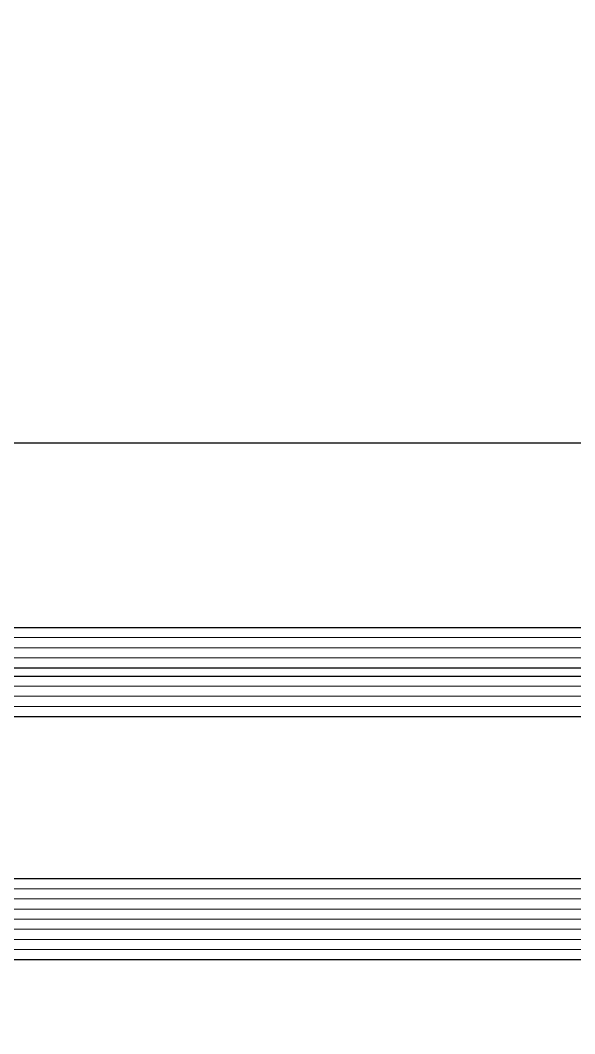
# Model space of a CAD drawing. Header units: centimetres. Extents: x -20963 to 233486, y -95276 to 159172.
# Drawn here: x 105714.66 to 105720.13, y 31747.51 to 31757.52 of the extents above; entities that cross this region are included whole.
import ezdxf

# ---------------------------------------------------------------- set-up
doc = ezdxf.new("R2010")
doc.units = ezdxf.units.CM
doc.header["$LTSCALE"] = 10
doc.header["$MEASUREMENT"] = 0
doc.linetypes.add('DASHDOT2', pattern=[0.5, 0.25, -0.125, 0, -0.125])
for name, color, linetype, lineweight in [('006 plans$0$$glazing$0$A-LIN-30', 2, 'Continuous', 30), ('006 plans$0$$glazing$0$Glazing', 3, 'Continuous', 25), ('006 plans$0$$glazing$0$Hatch', 89, 'Continuous', 13), ('006 plans$0$A-DOOR', 5, 'Continuous', 13)]:
    doc.layers.add(name, color=color, linetype=linetype, lineweight=lineweight)
doc.layers.add('A-MA-DEMISE LINE', color=10, linetype='DASHDOT2')
doc.layers.add('LP-DIMENSION_INT_100', color=51, linetype='Continuous')

# ---------------------------------------------------------------- blocks, each defined once
blk = doc.blocks.new('gfgf')
at = {"layer": '006 plans$0$$glazing$0$A-LIN-30', "color": 30}
blk.add_line((393198.66, 244851.03), (394867.19, 244851.03), dxfattribs=at)
at = {"layer": '006 plans$0$$glazing$0$Glazing', "linetype": 'Continuous'}
for p, q in [((393178.92, 244832.8), (394885.93, 244832.8)), ((393178.92, 244832.8), (394885.93, 244832.8)), ((393178.92, 244828.8), (394885.93, 244828.8)), ((393178.92, 244828.8), (394885.93, 244828.8)), ((393178.92, 244828), (394885.93, 244828)), ((393178.92, 244828), (394885.93, 244828)), ((393178.92, 244824), (394885.93, 244824)), ((393178.92, 244824), (394885.93, 244824)), ((393178.92, 244808), (394885.93, 244808)), ((393178.92, 244808), (394885.93, 244808)), ((394885.93, 244800), (393178.92, 244800)), ((394885.93, 244800), (393178.92, 244800))]:
    blk.add_line(p, q, dxfattribs=at)
at = {"layer": '006 plans$0$$glazing$0$Hatch', "linetype": 'Continuous'}
for p, q in [((393177.92, 244831.8), (394886.93, 244831.8)), ((393177.92, 244831.8), (394886.93, 244831.8)), ((393177.92, 244830.8), (394886.93, 244830.8)), ((393177.92, 244830.8), (394886.93, 244830.8)), ((393177.92, 244829.8), (394886.93, 244829.8)), ((393177.92, 244829.8), (394886.93, 244829.8)), ((394886.93, 244827), (393177.92, 244827)), ((394886.93, 244827), (393177.92, 244827)), ((394886.93, 244826), (393177.92, 244826)), ((394886.93, 244826), (393177.92, 244826)), ((394886.93, 244825), (393177.92, 244825)), ((394886.93, 244825), (393177.92, 244825)), ((394886.93, 244807), (393177.92, 244807)), ((394886.93, 244807), (393177.92, 244807)), ((394886.93, 244806), (393177.92, 244806)), ((394886.93, 244806), (393177.92, 244806)), ((394886.93, 244805), (393177.92, 244805)), ((394886.93, 244805), (393177.92, 244805)), ((394886.93, 244804), (393177.92, 244804)), ((394886.93, 244804), (393177.92, 244804)), ((394886.93, 244803), (393177.92, 244803)), ((394886.93, 244803), (393177.92, 244803)), ((394886.93, 244802), (393177.92, 244802)), ((394886.93, 244802), (393177.92, 244802)), ((394886.93, 244801), (393177.92, 244801)), ((394886.93, 244801), (393177.92, 244801))]:
    blk.add_line(p, q, dxfattribs=at)
at = {"layer": '006 plans$0$A-DOOR'}
blk.add_lwpolyline([(406397.39, 246500), (406954.03, 246500), (406950.01, 244498.52), (405451.05, 244498.52), (405451.04, 244799.96), (391452.27, 244800)], dxfattribs=at)
blk = doc.blocks.new('PLAN')
at = {"layer": 'A-MA-DEMISE LINE', "color": 4, "xscale": 0.1, "yscale": 0.1, "zscale": 0.1}
blk.add_blockref('gfgf', (62317.381, 7268.244, 0), dxfattribs=at)

msp = doc.modelspace()

# ---------------------------------------------------------------- block references
at = {"layer": 'LP-DIMENSION_INT_100', "color": 2}
msp.add_blockref('PLAN', (4076.067, 0), dxfattribs=at)

doc.saveas('drawing.dxf')
